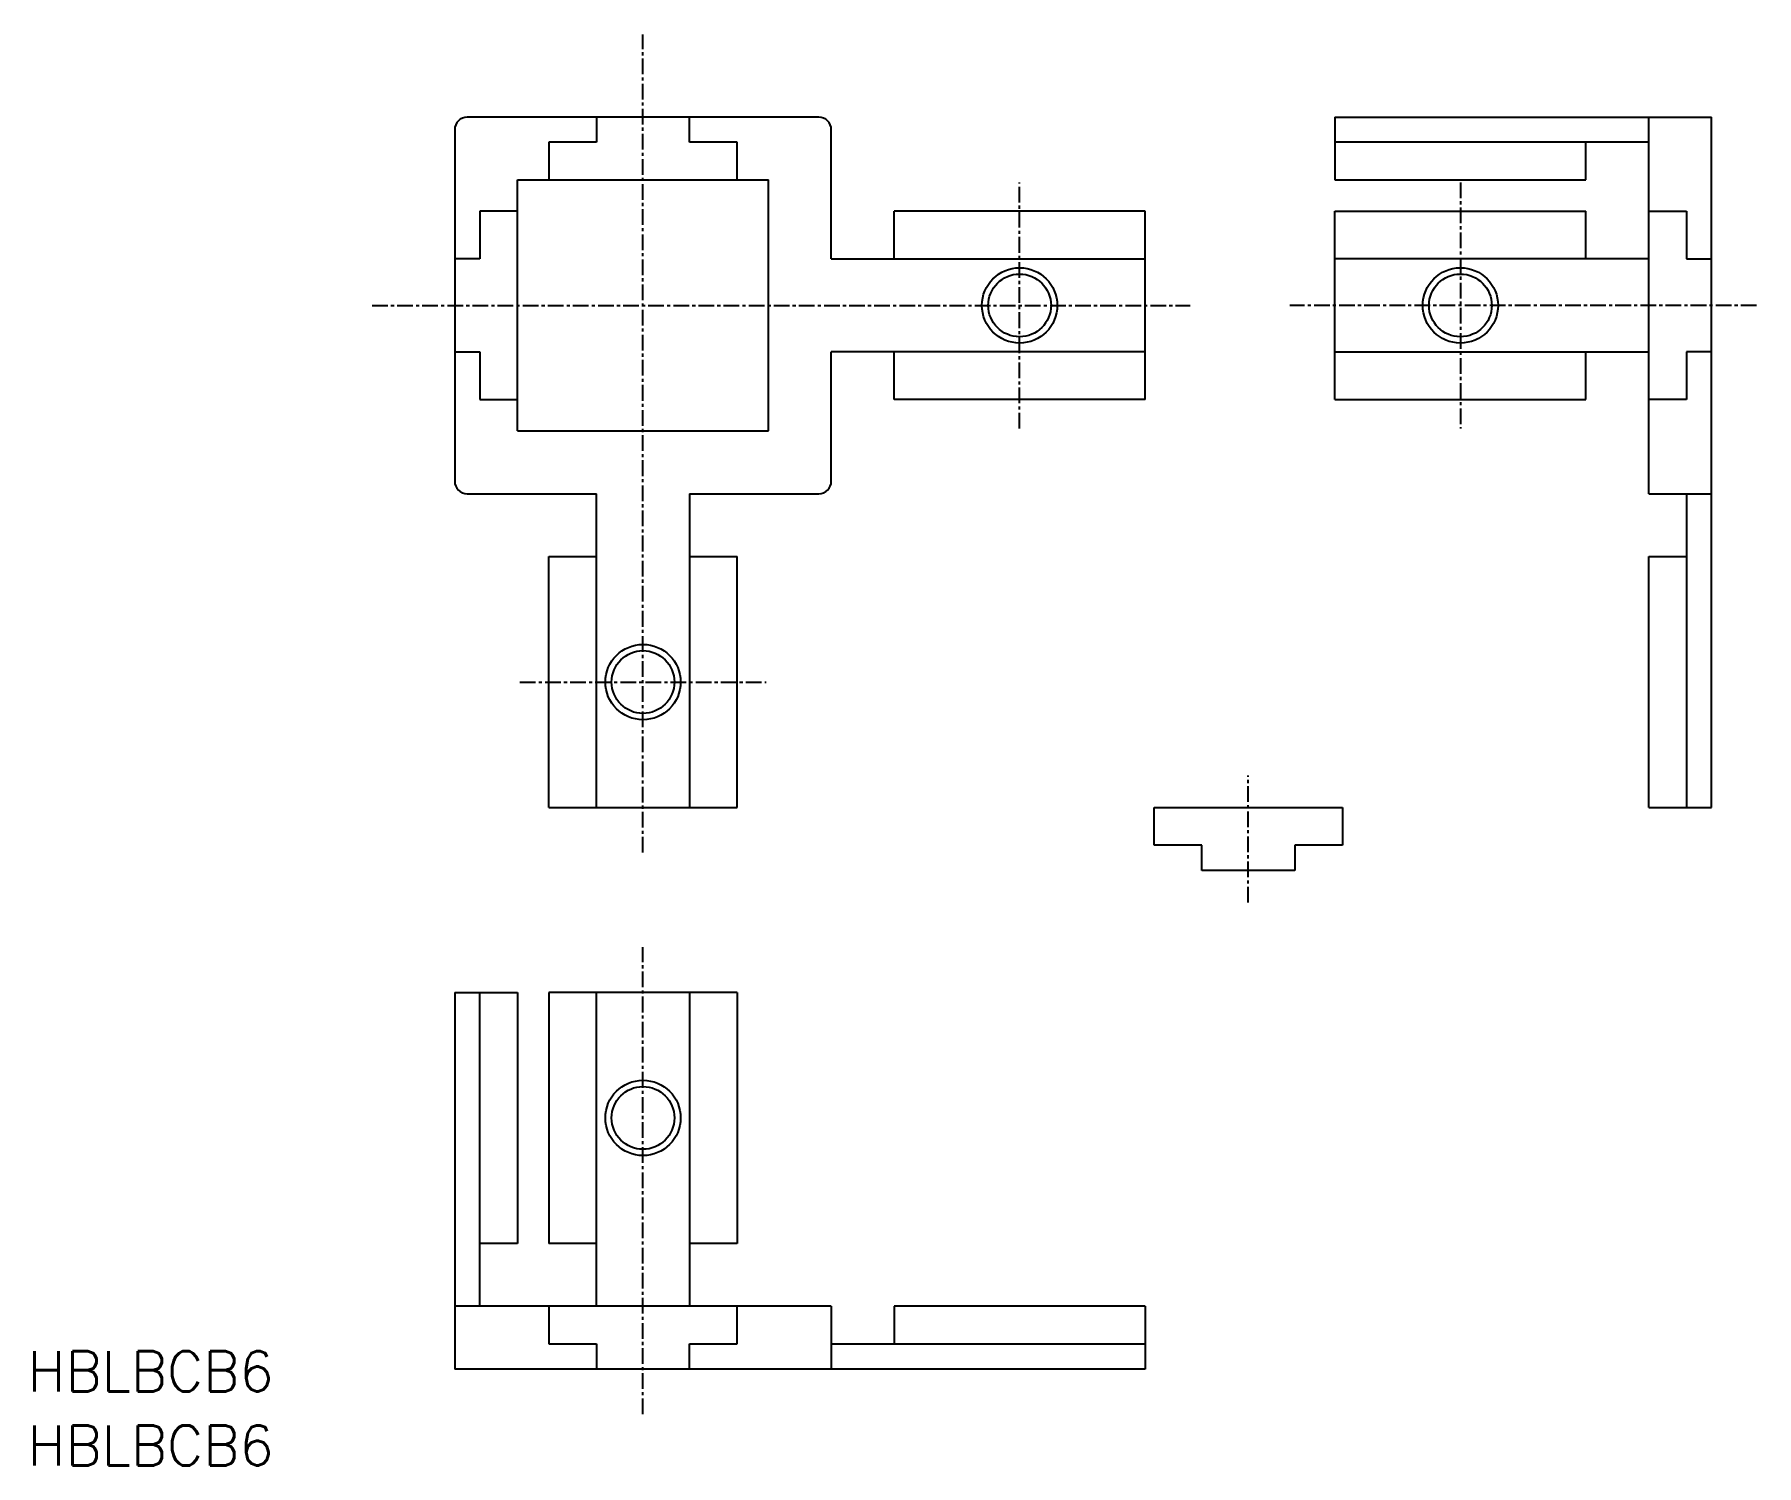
# Model space of a CAD drawing. Extents: x -48 to 89, y -92 to 22.
import ezdxf

# ---------------------------------------------------------------- set-up
doc = ezdxf.new("R2010")
doc.units = 0
doc.linetypes.add('CENTER', pattern=[2, 1.25, -0.25, 0.25, -0.25])
doc.layers.get('0').update_dxf_attribs({"linetype": 'CONTINUOUS'})
doc.layers.add('CENTER', color=1, linetype='CENTER')
doc.styles.get("Standard").update_dxf_attribs({"font": 'txt.shx', "bigfont": 'bigfont.shx'})

msp = doc.modelspace()

# ---------------------------------------------------------------- linework, layer by layer
at = {"color": 7, "linetype": 'CONTINUOUS'}
for p, q in [((-15, 14), (-15, -14)), ((14, 15), (-14, 15)), ((-3.7, 15), (-3.7, 13)), ((3.7, 13), (3.7, 15)), ((15, 3.7), (15, 14)), ((55.11, 15), (85.11, 15)), ((55.11, 15), (55.11, 10)), ((80.11, -15), (80.11, 15)), ((85.11, -40), (85.11, 15)), ((-7.5, 13), (-7.5, 10)), ((-3.7, 13), (-7.5, 13)), ((7.5, 13), (3.7, 13)), ((7.5, 10), (7.5, 13)), ((80.11, 13), (55.11, 13)), ((75.11, 10), (75.11, 13)), ((-10, 10), (10, 10)), ((-10, -10), (-10, 10)), ((10, -10), (10, 10)), ((55.11, 10), (75.11, 10)), ((-10, 7.5), (-13, 7.5)), ((-13, 7.5), (-13, 3.7)), ((20, 3.7), (20, 7.5)), ((40, 7.5), (20, 7.5)), ((40, -7.5), (40, 7.5)), ((55.11, -7.5), (55.11, 7.5)), ((55.11, 7.5), (75.11, 7.5)), ((75.11, 3.7), (75.11, 7.5)), ((80.11, 7.5), (83.11, 7.5)), ((83.11, 7.5), (83.11, 3.7)), ((-13, 3.7), (-15, 3.7)), ((15, 3.7), (40, 3.7)), ((80.11, 3.7), (55.11, 3.7)), ((83.11, 3.7), (85.11, 3.7)), ((-15, -3.7), (-13, -3.7)), ((-13, -3.7), (-13, -7.5)), ((15, -14), (15, -3.7)), ((40, -3.7), (15, -3.7)), ((20, -7.5), (20, -3.7)), ((55.11, -3.7), (80.11, -3.7)), ((75.11, -7.5), (75.11, -3.7)), ((85.11, -3.7), (83.11, -3.7)), ((83.11, -3.7), (83.11, -7.5)), ((-13, -7.5), (-10, -7.5)), ((40, -7.5), (20, -7.5)), ((55.11, -7.5), (75.11, -7.5)), ((83.11, -7.5), (80.11, -7.5)), ((-10, -10), (10, -10)), ((-14, -15), (-3.7, -15)), ((-3.7, -40), (-3.7, -15)), ((3.7, -15), (3.7, -40)), ((3.7, -15), (14, -15)), ((80.11, -15), (85.11, -15)), ((83.11, -15), (83.11, -40)), ((-7.5, -20), (-3.7, -20)), ((-7.5, -40), (-7.5, -20)), ((3.7, -20), (7.5, -20)), ((7.5, -40), (7.5, -20)), ((80.11, -40), (80.11, -20)), ((80.11, -40), (80.11, -20)), ((80.11, -20), (83.11, -20)), ((-7.5, -40), (7.5, -40)), ((40.71, -43), (40.71, -40)), ((40.71, -40), (55.71, -40)), ((55.71, -40), (55.71, -43)), ((80.11, -40), (85.11, -40)), ((44.51, -43), (40.71, -43)), ((44.51, -45), (44.51, -43)), ((55.71, -43), (51.91, -43)), ((51.91, -43), (51.91, -45)), ((51.91, -45), (44.51, -45)), ((-15, -54.72), (-15, -84.72)), ((-15, -54.72), (-10, -54.72)), ((-13, -79.72), (-13, -54.72)), ((-10, -54.72), (-10, -74.72)), ((7.5, -54.72), (-7.5, -54.72)), ((-7.5, -54.72), (-7.5, -74.72)), ((-3.7, -79.72), (-3.7, -54.72)), ((3.7, -54.72), (3.7, -79.72)), ((7.5, -54.72), (7.5, -74.72)), ((-10, -74.72), (-13, -74.72)), ((-3.7, -74.72), (-7.5, -74.72)), ((7.5, -74.72), (3.7, -74.72)), ((15, -79.72), (-15, -79.72)), ((-7.5, -79.72), (-7.5, -82.72)), ((7.5, -82.72), (7.5, -79.72)), ((15, -79.72), (15, -84.72)), ((40, -79.72), (20, -79.72)), ((40, -79.72), (20, -79.72)), ((20, -79.72), (20, -82.72)), ((40, -79.72), (40, -84.72)), ((-7.5, -82.72), (-3.7, -82.72)), ((-3.7, -82.72), (-3.7, -84.72)), ((3.7, -84.72), (3.7, -82.72)), ((3.7, -82.72), (7.5, -82.72)), ((15, -82.72), (40, -82.72)), ((40, -84.72), (-15, -84.72))]:
    msp.add_line(p, q, dxfattribs=at)
for centre in [(30, 0), (65.11, 0), (0, -30), (0, -64.72)]:
    msp.add_circle(centre, 3, dxfattribs=at)
at = {"color": 3, "linetype": 'CONTINUOUS'}
for centre in [(30, 0), (65.11, 0), (0, -30), (0, -64.72)]:
    msp.add_circle(centre, 2.5, dxfattribs=at)
at = {"color": 7, "linetype": 'CONTINUOUS'}
for centre, start, end in [((-14, 14), 90, 180), ((14, 14), 0, 90), ((-14, -14), 180, 270), ((14, -14), 270, 0)]:
    msp.add_arc(centre, 1, start, end, dxfattribs=at)
at = {"layer": 'CENTER', "color": 1, "linetype": 'CENTER'}
for p, q in [((0, -43.59), (0, 21.58)), ((30, -9.8), (30, 9.8)), ((65.11, 9.8), (65.11, -9.8)), ((-21.58, 0), (43.59, 0)), ((88.7, 0), (51.52, 0)), ((-9.8, -30), (9.8, -30)), ((48.21, -47.55), (48.21, -37.45)), ((0, -88.31), (0, -51.13))]:
    msp.add_line(p, q, dxfattribs=at)

# ---------------------------------------------------------------- texts
at = {"color": 7, "linetype": 'CONTINUOUS'}
for p in [(-49.02, -86.5), (-49.02, -92.41)]:
    msp.add_text('HBLBCB6', height=3.2, dxfattribs=at).set_placement(p)

doc.saveas('drawing.dxf')
